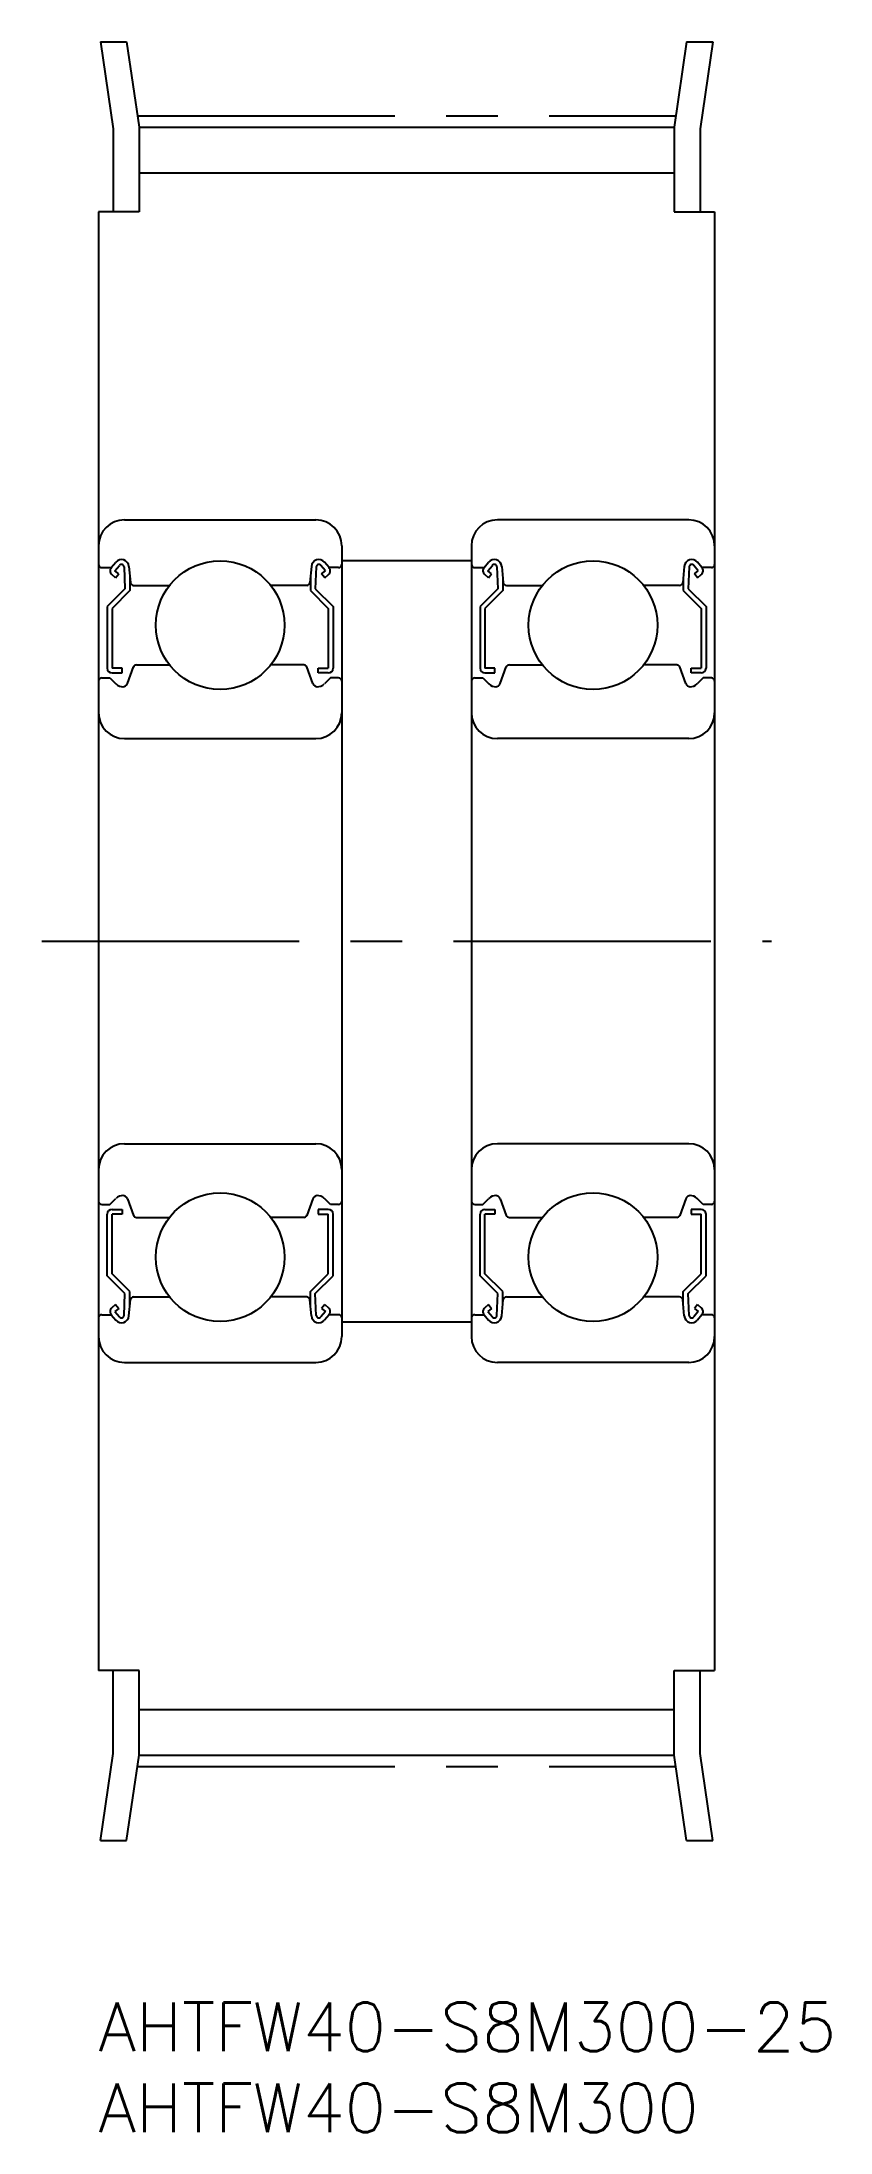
# Model space of a CAD drawing. Extents: x -3 to 45, y -8 to 121.
import ezdxf

# ---------------------------------------------------------------- set-up
doc = ezdxf.new("R2010")
doc.units = 0
doc.header["$LTSCALE"] = 0.5
doc.linetypes.add('CENTER', pattern=[50.8, 31.75, -6.35, 6.35, -6.35])
for name, color, linetype in [('MSM_CENTER', 1, 'CENTER'), ('MSM_CONTINUOUS', 7, 'CONTINUOUS'), ('MSM_PART_NUMBER', 7, 'CONTINUOUS')]:
    doc.layers.add(name, color=color, linetype=linetype)
doc.styles.get("Standard").update_dxf_attribs({"font": 'txt.shx', "height": 3, "bigfont": 'bigfont.shx'})

# ---------------------------------------------------------------- blocks, each defined once
blk = doc.blocks.new('*U2')
at = {"layer": 'MSM_PART_NUMBER'}
blk.add_text('AHTFW40-S8M300-25', height=3, dxfattribs=at).set_placement((0, -3))
blk = doc.blocks.new('*U3')
at = {"layer": 'MSM_PART_NUMBER'}
blk.add_text('AHTFW40-S8M300', height=3, dxfattribs=at).set_placement((0, -8))

msp = doc.modelspace()

# ---------------------------------------------------------------- linework, layer by layer
at = {"layer": 'MSM_CENTER'}
for p, q in [((2.4, 116.43), (35.6, 116.43)), ((-3.5, 65.5), (41.5, 65.5)), ((2.4, 14.57), (35.6, 14.57))]:
    msp.add_line(p, q, dxfattribs=at)
at = {"layer": 'MSM_CONTINUOUS'}
for p, q in [((0.11, 121), (1.73, 121)), ((0.11, 121), (0.9, 115.63)), ((1.73, 121), (2.5, 115.74)), ((36.27, 121), (35.5, 115.74)), ((36.27, 121), (37.89, 121)), ((37.89, 121), (37.1, 115.63)), ((0.9, 115.63), (0.9, 110.5)), ((2.5, 115.74), (35.5, 115.74)), ((2.5, 115.74), (2.5, 110.5)), ((35.5, 115.74), (35.5, 110.5)), ((37.1, 115.63), (37.1, 110.5)), ((2.5, 112.92), (35.5, 112.92)), ((0, 110.5), (0, 20.5)), ((2.5, 110.5), (0, 110.5)), ((35.5, 110.5), (38, 110.5)), ((38, 110.5), (38, 20.5)), ((1.6, 91.5), (13.4, 91.5)), ((36.4, 91.5), (24.6, 91.5)), ((15, 89.9), (15, 41.1)), ((23, 89.9), (23, 41.1)), ((0.2, 88.55), (0.78, 88.55)), ((0.78, 88.55), (1.06, 88.89)), ((1.05, 87.93), (0.82, 88.13)), ((1.01, 88.36), (1.29, 88.69)), ((1.24, 88.16), (1.01, 88.36)), ((1.05, 87.93), (1.24, 88.16)), ((1.57, 88.6), (1.63, 87.25)), ((1.87, 88.63), (1.96, 87.63)), ((1.93, 87.98), (1.93, 87.13)), ((13.13, 88.63), (13.04, 87.63)), ((13.07, 87.98), (13.07, 87.13)), ((13.43, 88.6), (13.37, 87.25)), ((13.99, 88.36), (13.71, 88.69)), ((13.76, 88.16), (13.99, 88.36)), ((13.95, 87.93), (13.76, 88.16)), ((14.22, 88.55), (13.94, 88.89)), ((13.95, 87.93), (14.18, 88.13)), ((14.8, 88.55), (14.22, 88.55)), ((15, 89), (23, 89)), ((23.2, 88.55), (23.78, 88.55)), ((23.78, 88.55), (24.06, 88.89)), ((24.05, 87.93), (23.82, 88.13)), ((24.01, 88.36), (24.29, 88.69)), ((24.24, 88.16), (24.01, 88.36)), ((24.05, 87.93), (24.24, 88.16)), ((24.57, 88.6), (24.63, 87.25)), ((24.87, 88.63), (24.96, 87.63)), ((24.93, 87.98), (24.93, 87.13)), ((36.13, 88.63), (36.04, 87.63)), ((36.07, 87.98), (36.07, 87.13)), ((36.43, 88.6), (36.37, 87.25)), ((36.99, 88.36), (36.71, 88.69)), ((36.76, 88.16), (36.99, 88.36)), ((36.95, 87.93), (36.76, 88.16)), ((37.22, 88.55), (36.94, 88.89)), ((36.95, 87.93), (37.18, 88.13)), ((37.8, 88.55), (37.22, 88.55)), ((1.63, 87.25), (0.53, 86.15)), ((1.93, 87.13), (0.83, 86.03)), ((2.16, 87.45), (4.38, 87.45)), ((12.84, 87.45), (10.62, 87.45)), ((13.07, 87.13), (14.17, 86.03)), ((13.37, 87.25), (14.47, 86.15)), ((24.63, 87.25), (23.53, 86.15)), ((24.93, 87.13), (23.83, 86.03)), ((25.16, 87.45), (27.38, 87.45)), ((35.84, 87.45), (33.62, 87.45)), ((36.07, 87.13), (37.17, 86.03)), ((36.37, 87.25), (37.47, 86.15)), ((0.53, 86.15), (0.53, 82.35)), ((0.83, 86.03), (0.83, 82.35)), ((14.17, 86.03), (14.17, 82.35)), ((14.47, 86.15), (14.47, 82.35)), ((23.53, 86.15), (23.53, 82.35)), ((23.83, 86.03), (23.83, 82.35)), ((37.17, 86.03), (37.17, 82.35)), ((37.47, 86.15), (37.47, 82.35)), ((0.2, 81.75), (0.7, 81.75)), ((0.7, 81.75), (1.07, 81.38)), ((1.45, 82.35), (0.83, 82.35)), ((0.83, 82.05), (1.45, 82.05)), ((1.45, 82.05), (1.45, 82.35)), ((1.78, 81.4), (2.15, 82.42)), ((2.34, 82.55), (4.38, 82.55)), ((12.66, 82.55), (10.62, 82.55)), ((13.22, 81.4), (12.85, 82.42)), ((13.55, 82.05), (13.55, 82.35)), ((13.55, 82.35), (14.17, 82.35)), ((14.17, 82.05), (13.55, 82.05)), ((14.3, 81.75), (13.93, 81.38)), ((14.8, 81.75), (14.3, 81.75)), ((23.2, 81.75), (23.7, 81.75)), ((23.7, 81.75), (24.07, 81.38)), ((24.45, 82.35), (23.83, 82.35)), ((23.83, 82.05), (24.45, 82.05)), ((24.45, 82.05), (24.45, 82.35)), ((24.78, 81.4), (25.15, 82.42)), ((25.34, 82.55), (27.38, 82.55)), ((35.66, 82.55), (33.62, 82.55)), ((36.22, 81.4), (35.85, 82.42)), ((36.55, 82.05), (36.55, 82.35)), ((36.55, 82.35), (37.17, 82.35)), ((37.17, 82.05), (36.55, 82.05)), ((37.3, 81.75), (36.93, 81.38)), ((37.8, 81.75), (37.3, 81.75)), ((1.6, 78), (13.4, 78)), ((36.4, 78), (24.6, 78)), ((1.6, 53), (13.4, 53)), ((36.4, 53), (24.6, 53)), ((0.2, 49.25), (0.7, 49.25)), ((0.7, 49.25), (1.07, 49.62)), ((1.78, 49.6), (2.15, 48.58)), ((13.22, 49.6), (12.85, 48.58)), ((14.3, 49.25), (13.93, 49.62)), ((14.8, 49.25), (14.3, 49.25)), ((23.2, 49.25), (23.7, 49.25)), ((23.7, 49.25), (24.07, 49.62)), ((24.78, 49.6), (25.15, 48.58)), ((36.22, 49.6), (35.85, 48.58)), ((37.3, 49.25), (36.93, 49.62)), ((37.8, 49.25), (37.3, 49.25)), ((0.53, 44.85), (0.53, 48.65)), ((0.83, 48.95), (1.45, 48.95)), ((0.83, 44.97), (0.83, 48.65)), ((1.45, 48.65), (0.83, 48.65)), ((1.45, 48.95), (1.45, 48.65)), ((2.34, 48.45), (4.38, 48.45)), ((12.66, 48.45), (10.62, 48.45)), ((13.55, 48.95), (13.55, 48.65)), ((14.17, 48.95), (13.55, 48.95)), ((13.55, 48.65), (14.17, 48.65)), ((14.17, 44.97), (14.17, 48.65)), ((14.47, 44.85), (14.47, 48.65)), ((23.53, 44.85), (23.53, 48.65)), ((23.83, 48.95), (24.45, 48.95)), ((23.83, 44.97), (23.83, 48.65)), ((24.45, 48.65), (23.83, 48.65)), ((24.45, 48.95), (24.45, 48.65)), ((25.34, 48.45), (27.38, 48.45)), ((35.66, 48.45), (33.62, 48.45)), ((37.17, 48.95), (36.55, 48.95)), ((36.55, 48.95), (36.55, 48.65)), ((36.55, 48.65), (37.17, 48.65)), ((37.17, 44.97), (37.17, 48.65)), ((37.47, 44.85), (37.47, 48.65)), ((1.63, 43.75), (0.53, 44.85)), ((1.93, 43.87), (0.83, 44.97)), ((1.93, 43.02), (1.93, 43.87)), ((13.07, 43.87), (14.17, 44.97)), ((13.07, 43.02), (13.07, 43.87)), ((13.37, 43.75), (14.47, 44.85)), ((24.63, 43.75), (23.53, 44.85)), ((24.93, 43.87), (23.83, 44.97)), ((24.93, 43.02), (24.93, 43.87)), ((36.07, 43.87), (37.17, 44.97)), ((36.07, 43.02), (36.07, 43.87)), ((36.37, 43.75), (37.47, 44.85)), ((1.05, 43.07), (0.82, 42.87)), ((1.24, 42.84), (1.01, 42.64)), ((1.01, 42.64), (1.29, 42.31)), ((1.05, 43.07), (1.24, 42.84)), ((1.57, 42.4), (1.63, 43.75)), ((1.87, 42.37), (1.96, 43.37)), ((2.16, 43.55), (4.38, 43.55)), ((12.84, 43.55), (10.62, 43.55)), ((13.13, 42.37), (13.04, 43.37)), ((13.43, 42.4), (13.37, 43.75)), ((13.99, 42.64), (13.71, 42.31)), ((13.95, 43.07), (13.76, 42.84)), ((13.76, 42.84), (13.99, 42.64)), ((13.95, 43.07), (14.18, 42.87)), ((24.05, 43.07), (23.82, 42.87)), ((24.24, 42.84), (24.01, 42.64)), ((24.01, 42.64), (24.29, 42.31)), ((24.05, 43.07), (24.24, 42.84)), ((24.57, 42.4), (24.63, 43.75)), ((24.87, 42.37), (24.96, 43.37)), ((25.16, 43.55), (27.38, 43.55)), ((35.84, 43.55), (33.62, 43.55)), ((36.13, 42.37), (36.04, 43.37)), ((36.43, 42.4), (36.37, 43.75)), ((36.99, 42.64), (36.71, 42.31)), ((36.95, 43.07), (36.76, 42.84)), ((36.76, 42.84), (36.99, 42.64)), ((36.95, 43.07), (37.18, 42.87)), ((0.2, 42.45), (0.78, 42.45)), ((0.78, 42.45), (1.06, 42.11)), ((14.22, 42.45), (13.94, 42.11)), ((14.8, 42.45), (14.22, 42.45)), ((15, 42), (23, 42)), ((23.2, 42.45), (23.78, 42.45)), ((23.78, 42.45), (24.06, 42.11)), ((37.22, 42.45), (36.94, 42.11)), ((37.8, 42.45), (37.22, 42.45)), ((1.6, 39.5), (13.4, 39.5)), ((36.4, 39.5), (24.6, 39.5)), ((2.5, 20.5), (0, 20.5)), ((0.9, 15.37), (0.9, 20.5)), ((2.5, 15.26), (2.5, 20.5)), ((35.5, 20.5), (38, 20.5)), ((35.5, 15.26), (35.5, 20.5)), ((37.1, 15.37), (37.1, 20.5)), ((2.5, 18.09), (35.5, 18.09)), ((0.11, 10), (0.9, 15.37)), ((1.73, 10), (2.5, 15.26)), ((2.5, 15.26), (35.5, 15.26)), ((36.27, 10), (35.5, 15.26)), ((37.89, 10), (37.1, 15.37)), ((0.11, 10), (1.73, 10)), ((36.27, 10), (37.89, 10))]:
    msp.add_line(p, q, dxfattribs=at)
for centre in [(7.5, 85), (30.5, 85), (7.5, 46), (30.5, 46)]:
    msp.add_circle(centre, 3.97, dxfattribs=at)
for centre, radius, start, end in [((1.6, 89.9), 1.6, 90, 180), ((13.4, 89.9), 1.6, 0, 90), ((24.6, 89.9), 1.6, 90, 180), ((36.4, 89.9), 1.6, 0, 90), ((1.41, 88.59), 0.46, 4.9869, 139.9105), ((13.59, 88.59), 0.46, 40.0895, 175.0131), ((24.41, 88.59), 0.46, 4.9869, 139.9105), ((36.59, 88.59), 0.46, 40.0895, 175.0131), ((0.2, 88.75), 0.2, 180, 270), ((1.01, 88.36), 0.3, 139.9105, 229.9992), ((1.41, 88.59), 0.16, 2.3754, 139.9946), ((13.59, 88.59), 0.16, 40.0054, 177.6246), ((13.99, 88.36), 0.3, 310.0008, 40.0895), ((14.8, 88.75), 0.2, 270, 0), ((23.2, 88.75), 0.2, 180, 270), ((24.01, 88.36), 0.3, 139.9105, 229.9992), ((24.41, 88.59), 0.16, 2.3754, 139.9946), ((36.59, 88.59), 0.16, 40.0054, 177.6246), ((36.99, 88.36), 0.3, 310.0008, 40.0895), ((37.8, 88.75), 0.2, 270, 0), ((2.16, 87.65), 0.2, 184.9869, 270), ((12.84, 87.65), 0.2, 270, 355.0131), ((25.16, 87.65), 0.2, 184.9869, 270), ((35.84, 87.65), 0.2, 270, 355.0131), ((0.2, 81.55), 0.2, 90, 180), ((0.83, 82.35), 0.3, 180, 270), ((1.5, 81.8), 0.6, 225.0023, 272.8279), ((1.5, 81.5), 0.3, 265.4914, 340.0304), ((2.34, 82.35), 0.2, 90, 160.0304), ((12.66, 82.35), 0.2, 19.9696, 90), ((13.5, 81.5), 0.3, 199.9696, 274.5086), ((13.5, 81.8), 0.6, 267.1721, 314.9977), ((14.17, 82.35), 0.3, 270, 0), ((14.8, 81.55), 0.2, 0, 90), ((23.2, 81.55), 0.2, 90, 180), ((23.83, 82.35), 0.3, 180, 270), ((24.5, 81.8), 0.6, 225.0023, 272.8279), ((24.5, 81.5), 0.3, 265.4914, 340.0304), ((25.34, 82.35), 0.2, 90, 160.0304), ((35.66, 82.35), 0.2, 19.9696, 90), ((36.5, 81.5), 0.3, 199.9696, 274.5086), ((36.5, 81.8), 0.6, 267.1721, 314.9977), ((37.17, 82.35), 0.3, 270, 0), ((37.8, 81.55), 0.2, 0, 90), ((1.6, 79.6), 1.6, 180, 270), ((13.4, 79.6), 1.6, 270, 0), ((24.6, 79.6), 1.6, 180, 270), ((36.4, 79.6), 1.6, 270, 0), ((1.6, 51.4), 1.6, 90, 180), ((13.4, 51.4), 1.6, 0, 90), ((24.6, 51.4), 1.6, 90, 180), ((36.4, 51.4), 1.6, 0, 90), ((0.2, 49.45), 0.2, 180, 270), ((1.5, 49.2), 0.6, 87.1721, 134.9977), ((1.5, 49.5), 0.3, 19.9696, 94.5086), ((13.5, 49.5), 0.3, 85.4914, 160.0304), ((13.5, 49.2), 0.6, 45.0023, 92.8279), ((14.8, 49.45), 0.2, 270, 0), ((23.2, 49.45), 0.2, 180, 270), ((24.5, 49.2), 0.6, 87.1721, 134.9977), ((24.5, 49.5), 0.3, 19.9696, 94.5086), ((36.5, 49.5), 0.3, 85.4914, 160.0304), ((36.5, 49.2), 0.6, 45.0023, 92.8279), ((37.8, 49.45), 0.2, 270, 0), ((0.83, 48.65), 0.3, 90, 180), ((2.34, 48.65), 0.2, 199.9696, 270), ((12.66, 48.65), 0.2, 270, 340.0304), ((14.17, 48.65), 0.3, 0, 90), ((23.83, 48.65), 0.3, 90, 180), ((25.34, 48.65), 0.2, 199.9696, 270), ((35.66, 48.65), 0.2, 270, 340.0304), ((37.17, 48.65), 0.3, 0, 90), ((1.01, 42.64), 0.3, 130.0008, 220.0895), ((2.16, 43.35), 0.2, 90, 175.0131), ((12.84, 43.35), 0.2, 4.9869, 90), ((13.99, 42.64), 0.3, 319.9105, 49.9992), ((24.01, 42.64), 0.3, 130.0008, 220.0895), ((25.16, 43.35), 0.2, 90, 175.0131), ((35.84, 43.35), 0.2, 4.9869, 90), ((36.99, 42.64), 0.3, 319.9105, 49.9992), ((0.2, 42.25), 0.2, 90, 180), ((1.41, 42.41), 0.46, 220.0895, 355.0131), ((1.41, 42.41), 0.16, 220.0054, 357.6246), ((13.59, 42.41), 0.46, 184.9869, 319.9105), ((13.59, 42.41), 0.16, 182.3754, 319.9946), ((14.8, 42.25), 0.2, 0, 90), ((23.2, 42.25), 0.2, 90, 180), ((24.41, 42.41), 0.46, 220.0895, 355.0131), ((24.41, 42.41), 0.16, 220.0054, 357.6246), ((36.59, 42.41), 0.46, 184.9869, 319.9105), ((36.59, 42.41), 0.16, 182.3754, 319.9946), ((37.8, 42.25), 0.2, 0, 90), ((1.6, 41.1), 1.6, 180, 270), ((13.4, 41.1), 1.6, 270, 0), ((24.6, 41.1), 1.6, 180, 270), ((36.4, 41.1), 1.6, 270, 0)]:
    msp.add_arc(centre, radius, start, end, dxfattribs=at)

# ---------------------------------------------------------------- block references
for name in ['*U2', '*U3']:
    msp.add_blockref(name, (0, 0), dxfattribs=at)

doc.saveas('drawing.dxf')
